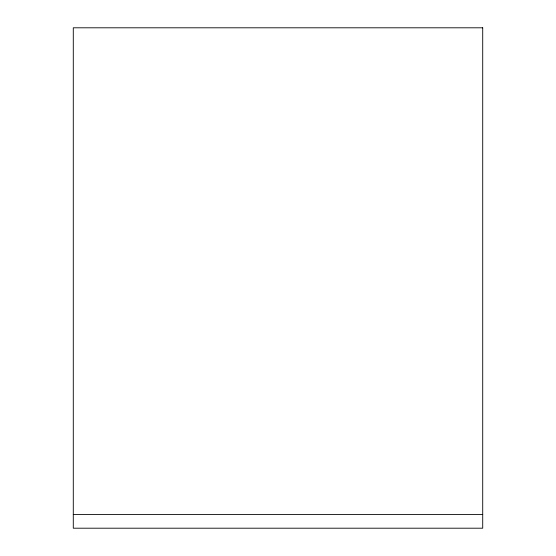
<?xml version="1.0" encoding="UTF-8"?>
<svg xmlns="http://www.w3.org/2000/svg" width="556" height="556" viewBox="0 0 556 556"><rect width="100%" height="100%" fill="white"/><g stroke="black" fill="none" stroke-linecap="round" stroke-linejoin="round"><path stroke-width="0.83" d="M73.288 514.55L482.712 514.55M482.712 27.8L73.288 27.8L73.288 528.2L482.712 528.2L482.712 27.8"/></g></svg>
